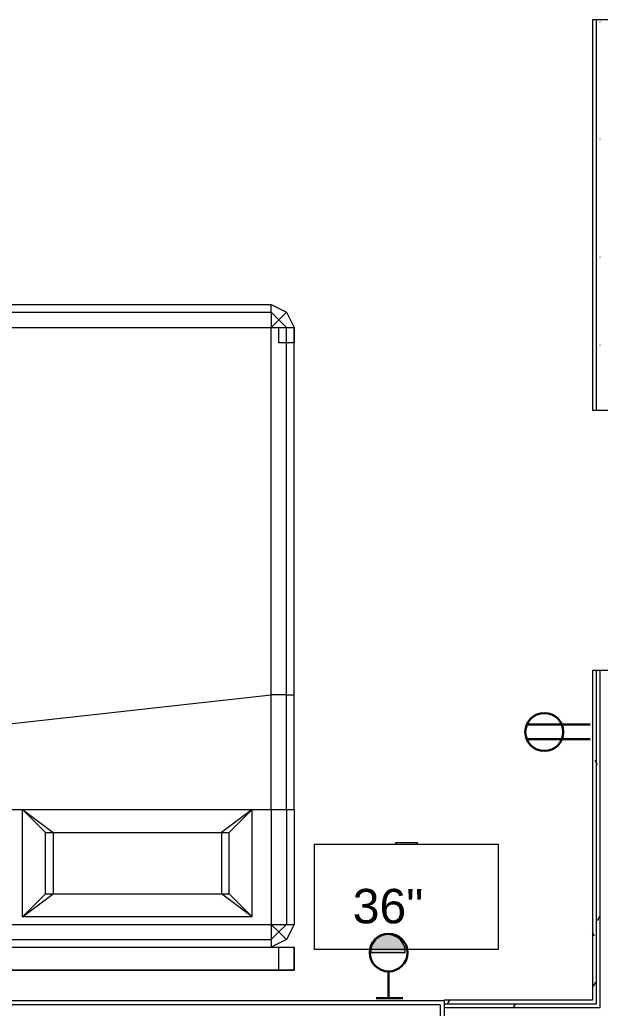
# Model space of a CAD drawing. Header units: inches. Extents: x -4688 to 1542, y -3558 to 978.
# Drawn here: x -828.4 to -752.6, y 600.7 to 729.9 of the extents above; entities that cross this region are included whole.
import ezdxf

# ---------------------------------------------------------------- set-up
doc = ezdxf.new("R2010")
doc.units = ezdxf.units.IN
doc.header["$MEASUREMENT"] = 0
for name, color, linetype, lineweight in [('A-ANNO-NOTE', 131, 'Continuous', 40), ('A-WALL', 113, 'Continuous', 18), ('A-WALL-PATT', 111, 'Continuous', 18), ('G-IMPT', 8, 'Continuous', 9), ('I-FURN', 30, 'Continuous', 9), ('I-WALL', 2, 'Continuous', 18)]:
    doc.layers.add(name, color=color, linetype=linetype, lineweight=lineweight)
doc.styles.add('Swis721 Lt BT', font='swissl.ttf', dxfattribs={"height": 4.5})
pattern_1 = [(0, (0, 0), (15.36, 3.84), [0.634, -10.886, 0.634, -10.886, -61.44]), (0, (0, 0), (15.36, 3.84), [-23.04, 0.634, -22.406, 0.634, -10.886, -26.88]), (0, (0, 0), (15.36, 3.84), [-57.6, 0.634, -7.046, 0.634, -18.566]), (120, (5.76, 1.92), (-11.005538, 11.38215), [0.634, -10.886, 0.634, -10.886, -61.44]), (120, (5.76, 1.92), (-11.005538, 11.38215), [-23.04, 0.634, -22.406, 0.634, -10.886, -26.88]), (120, (5.76, 1.92), (-11.005538, 11.38215), [-57.6, 0.634, -7.046, 0.634, -18.566]), (240, (7.68, 9.6), (-4.354462, -15.22215), [0.634, -10.886, 0.634, -10.886, -61.44]), (240, (7.68, 9.6), (-4.354462, -15.22215), [-23.04, 0.634, -22.406, 0.634, -10.886, -26.88]), (240, (7.68, 9.6), (-4.354462, -15.22215), [-57.6, 0.634, -7.046, 0.634, -18.566])]

# ---------------------------------------------------------------- blocks, each defined once
blk = doc.blocks.new('Bed_761 - 12ZBED05_dwg-6542241-1st Floor Power _ Signal')
at = {"layer": 'G-IMPT'}
for p, q in [((0, 78), (0, 0)), ((0, 0), (0, 78)), ((0, 0), (0, 78)), ((3, 78), (3, 0)), ((3, 78), (3, 0)), ((3, 75), (3, 3)), ((3, 75), (3, 3)), ((3, 75), (3, 3)), ((4, 75), (4, 3)), ((6, 75), (6, 3)), ((28, 75), (36, 3)), ((84, 75), (84, 3)), ((86, 75), (86, 3)), ((87, 75), (87, 3)), ((87, 75), (87, 3)), ((21, 42.5), (21, 35.5)), ((7, 5.5), (7, 35.5)), ((7, 35.5), (21, 35.5)), ((10, 32.5), (7, 35.5)), ((7, 35.5), (10, 31.5)), ((18, 32.5), (21, 35.5)), ((21, 35.5), (18, 31.5)), ((21, 35.5), (21, 5.5)), ((21, 35.5), (21, 5.5)), ((10, 32.5), (18, 32.5)), ((10, 32.5), (10, 31.5)), ((18, 32.5), (18, 31.5)), ((10, 31.5), (10, 9.5)), ((18, 31.5), (10, 31.5)), ((10, 31.5), (10, 9.5)), ((18, 31.5), (18, 9.5)), ((18, 31.5), (18, 9.5)), ((7, 5.5), (10, 9.5)), ((10, 9.5), (10, 8.5)), ((18, 9.5), (10, 9.5)), ((18, 9.5), (18, 8.5)), ((21, 5.5), (18, 9.5)), ((10, 8.5), (7, 5.5)), ((10, 8.5), (18, 8.5)), ((21, 5.5), (18, 8.5)), ((7, 5.5), (21, 5.5)), ((21, 5.5), (21, 3)), ((4, 1), (3, 3)), ((4, 1), (3, 3)), ((4, 3), (3, 3)), ((3, 3), (3, 0)), ((6, 3), (4, 3)), ((5, 2), (4, 3)), ((6, 3), (5, 2)), ((21, 3), (6, 3)), ((6, 3), (6, 1)), ((21, 3), (21, 1)), ((21, 3), (36, 3)), ((36, 1), (36, 3)), ((36, 3), (84, 3)), ((86, 3), (84, 3)), ((84, 3), (85, 2)), ((84, 3), (84, 1)), ((86, 3), (85, 2)), ((87, 3), (86, 1)), ((87, 3), (86, 1)), ((86, 3), (87, 3)), ((0, 0), (0, 2)), ((0, 0), (0, 2)), ((0, 2), (3, 2)), ((0, 2), (3, 2)), ((3, 2), (3, 0)), ((3, 2), (3, 0)), ((5, 2), (4, 1)), ((6, 1), (5, 2)), ((82, 0), (82, 2)), ((82, 0), (82, 2)), ((82, 2), (84, 2)), ((82, 2), (84, 2)), ((85, 2), (84, 1)), ((84, 2), (84, 0)), ((84, 2), (84, 0)), ((85, 2), (86, 1)), ((3, 0), (0, 0)), ((6, 0), (4, 1)), ((6, 0), (4, 1)), ((21, 1), (6, 1)), ((6, 1), (6, 0)), ((21, 0), (6, 0)), ((21, 1), (21, 0)), ((21, 1), (36, 1)), ((21, 0), (36, 0)), ((36, 1), (36, 0)), ((36, 1), (84, 1)), ((36, 0), (84, 0)), ((86, 1), (84, 0)), ((86, 1), (84, 0)), ((84, 1), (84, 0)), ((0, 0), (3, 0)), ((3, 0), (0, 0)), ((3, 0), (0, 0)), ((21, 0), (6, 0)), ((21, 0), (36, 0)), ((36, 0), (84, 0)), ((84, 0), (82, 0)), ((84, 0), (82, 0))]:
    blk.add_line(p, q, dxfattribs=at)
blk = doc.blocks.new('Bed_761 - Bed_761-6542247-1st Floor Power _ Signal')
blk.add_blockref('Bed_761 - 12ZBED05_dwg-6542241-1st Floor Power _ Signal', (0, 0))
blk = doc.blocks.new('Bed_Side_Table_5122 - T-4-6544723-1st Floor Power _ Signal')
at = {"layer": 'I-FURN'}
for p, q in [((-12, 9.79), (-1.38, 9.79)), ((-12, -3.99), (-12, 9.79)), ((-1.38, 10), (1.38, 10)), ((-1.38, 9.79), (-1.38, 10)), ((-1.38, 9.79), (1.38, 9.79)), ((1.38, 10), (1.38, 9.79)), ((1.38, 9.79), (12, 9.79)), ((12, 9.79), (12, -3.99)), ((12, -3.99), (-12, -3.99))]:
    blk.add_line(p, q, dxfattribs=at)

msp = doc.modelspace()

# ---------------------------------------------------------------- hatches: boundary and pattern name
at = {"layer": 'A-ANNO-NOTE', "lineweight": 9}
for points in [[(-781.8, 609.74), (-779.2, 610.01), (-781.35, 610.05)], [(-781.8, 609.74), (-778.88, 609.79), (-779.2, 610.01)], [(-778.11, 608.52), (-778.88, 609.79), (-781.8, 609.74)], [(-781.35, 610.05), (-780.35, 610.3), (-780.67, 610.28)], [(-779.2, 610.01), (-780.27, 610.3), (-781.35, 610.05)], [(-779.2, 610.01), (-779.95, 610.28), (-780.27, 610.3)], [(-779.2, 610.01), (-779.64, 610.2), (-779.87, 610.26)], [(-779.2, 610.01), (-779.35, 610.09), (-779.64, 610.2)], [(-778.11, 608.52), (-778.25, 608.97), (-778.88, 609.79)], [(-778.25, 608.97), (-778.59, 609.51), (-778.88, 609.79)], [(-782.56, 607.96), (-778.11, 608.52), (-782.51, 608.52)], [(-778.06, 607.96), (-778.11, 608.52), (-782.56, 607.96)], [(-782.51, 608.52), (-781.8, 609.74), (-782.36, 608.97)], [(-782.51, 608.52), (-778.11, 608.52), (-781.8, 609.74)], [(-782.36, 608.97), (-781.8, 609.74), (-782.12, 609.38)], [(-778.25, 608.97), (-778.36, 609.18), (-778.59, 609.51)], [(-778.36, 609.18), (-778.4, 609.25), (-778.59, 609.51)], [(-778.11, 608.52), (-778.13, 608.59), (-778.25, 608.97)], [(-778.06, 608.04), (-778.06, 608.2), (-778.11, 608.52)], [(-778.06, 607.96), (-778.06, 608.04), (-778.11, 608.52)]]:
    msp.add_hatch(color=256, dxfattribs=at).paths.add_polyline_path(points, flags=0)
at = {"layer": 'A-WALL-PATT', "lineweight": 9}
h = msp.add_hatch(dxfattribs=at)
h.set_pattern_fill('FP_1', color=256, style=0, pattern_type=2)
h.set_pattern_definition(pattern_1)
h.paths.add_polyline_path([(-753.07, 601.72), (-753.07, 644.84), (-753.57, 644.84), (-753.57, 601.72)], flags=0)
h.paths.add_polyline_path([(-753.07, 678.84), (-753.07, 729.87), (-753.57, 729.87), (-753.57, 678.84)], flags=0)
h = msp.add_hatch(dxfattribs=at)
h.set_pattern_fill('FP_1', color=256, style=0, pattern_type=2)
h.set_pattern_definition(pattern_1)
h.paths.add_polyline_path([(-753.07, 601.22), (-752.57, 601.22), (-752.57, 644.84), (-753.07, 644.84), (-753.07, 601.72)], flags=0)
h.paths.add_polyline_path([(-753.07, 678.84), (-752.57, 678.84), (-752.57, 729.87), (-753.07, 729.87), (-753.07, 694.36)], flags=0)
h = msp.add_hatch(dxfattribs=at)
h.set_pattern_fill('FP_1', color=256, style=0, pattern_type=2)
h.set_pattern_definition(pattern_1)
h.paths.add_polyline_path([(-736.98, 601.22), (-736.98, 601.72), (-746.07, 601.72), (-746.07, 601.22), (-743.53, 601.22)], flags=0)
h.paths.add_polyline_path([(-753.07, 601.22), (-753.07, 601.72), (-772.98, 601.72), (-772.98, 601.22), (-770.3, 601.22)], flags=0)
h = msp.add_hatch(dxfattribs=at)
h.set_pattern_fill('FP_1', color=256, style=0, pattern_type=2)
h.set_pattern_definition(pattern_1)
h.paths.add_polyline_path([(-736.98, 600.72), (-736.98, 601.22), (-746.57, 601.22), (-746.57, 600.72), (-743.53, 600.72)], flags=0)
h.paths.add_polyline_path([(-752.57, 600.72), (-752.57, 601.22), (-772.98, 601.22), (-772.98, 600.72), (-770.3, 600.72)], flags=0)

# ---------------------------------------------------------------- linework, layer by layer
at = {"layer": 'A-ANNO-NOTE', "lineweight": 30}
for p, q in [((-753.9, 637.75), (-762.16, 637.75)), ((-753.9, 635.83), (-762.16, 635.83)), ((-780.23, 601.98), (-780.23, 605.49)), ((-781.86, 601.98), (-778.36, 601.98))]:
    msp.add_line(p, q, dxfattribs=at)
at = {"layer": 'A-ANNO-NOTE', "lineweight": 9}
msp.add_line((-782.56, 607.96), (-778.06, 607.96), dxfattribs=at)
at = {"layer": 'A-ANNO-NOTE', "lineweight": 30}
for centre, radius in [((-759.88, 636.79), 2.48), ((-780.22, 607.96), 2.47)]:
    msp.add_circle(centre, radius, dxfattribs=at)
at = {"layer": 'A-ANNO-NOTE', "lineweight": 9}
msp.add_arc((-780.31, 608.05), 2.25, 357.6427, 182.3573, dxfattribs=at)
at = {"layer": 'A-WALL'}
for p, q in [((-753.07, 678.84), (-753.07, 729.87)), ((-753.07, 601.22), (-753.07, 644.84)), ((-752.57, 600.72), (-752.57, 644.84)), ((-773.48, 601.15), (-1015.06, 601.15)), ((-773.48, 601.15), (-773.48, 502.31)), ((-753.07, 601.22), (-772.98, 601.22)), ((-752.57, 600.72), (-772.98, 600.72))]:
    msp.add_line(p, q, dxfattribs=at)
at = {"layer": 'I-WALL'}
for p, q in [((-648.76, 729.87), (-753.57, 729.87)), ((-753.57, 729.87), (-753.57, 678.84)), ((-753.57, 678.84), (-745.57, 678.84)), ((-753.57, 644.84), (-753.57, 601.72)), ((-745.57, 644.84), (-753.57, 644.84)), ((-772.98, 601.65), (-1004.06, 601.65)), ((-753.57, 601.72), (-772.98, 601.72)), ((-772.98, 601.72), (-772.98, 502.81))]:
    msp.add_line(p, q, dxfattribs=at)

# ---------------------------------------------------------------- block references
at = {"layer": 'I-FURN', "rotation": 90.00000000000014}
msp.add_blockref('Bed_761 - Bed_761-6542247-1st Floor Power _ Signal', (-792.56, 605.65), dxfattribs=at)
at = {"layer": 'I-FURN'}
msp.add_blockref('Bed_Side_Table_5122 - T-4-6544723-1st Floor Power _ Signal', (-777.89, 612.34), dxfattribs=at)

# ---------------------------------------------------------------- texts
at = {"layer": 'A-ANNO-NOTE', "lineweight": 9, "insert": (-784.91, 616.28), "char_height": 4.5, "width": 10.302, "attachment_point": 1, "style": 'Swis721 Lt BT'}
msp.add_mtext('36"', dxfattribs=at)

doc.saveas('drawing.dxf')
